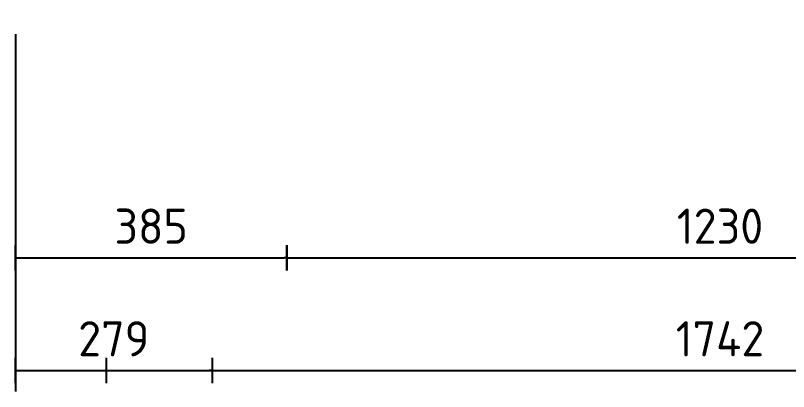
# Model space of a CAD drawing. Extents: x 0 to 420, y 0 to 297.
# Drawn here: x 82 to 136.8, y 102.3 to 129 of the extents above; entities that cross this region are included whole.
import ezdxf

# ---------------------------------------------------------------- set-up
doc = ezdxf.new("R2010")
doc.units = 0
doc.layers.get('0').update_dxf_attribs({"linetype": 'CONTINUOUS'})
doc.layers.get('DEFPOINTS').update_dxf_attribs({"linetype": 'CONTINUOUS'})
doc.layers.add('T25', color=1, linetype='CONTINUOUS')
doc.styles.add('ISO', font='iso3098b.shx')
doc.dimstyles.new('SIGNSDIM', dxfattribs={"dimtxt": 2.5, "dimasz": 0.2, "dimexe": 1.5, "dimexo": 2, "dimgap": 1, "dimtad": 1, "dimdec": 4, "dimlfac": 20, "dimrnd": 1, "dimdsep": 46, "dimtxsty": 'ISO', "dimblk": 'SGNDIM', "dimcen": 2.5, "dimse2": 1, "dimadec": 0, "dimazin": 0, "dimtfac": 1, "dimtdec": 4, "dimtix": 1, "dimtmove": 0, "dimatfit": 3, "dimldrblk": 'SGNDIM', "dimfxl": 1, "dimtolj": 1, "dimtzin": 0, "dimarcsym": 0})

# ---------------------------------------------------------------- blocks, each defined once
blk = doc.blocks.new('SGNDIM')
for p, q in [((0, 4.5), (0, -4.5)), ((0, 0), (-1, 0))]:
    blk.add_line(p, q)
blk = doc.blocks.new('*D8')
at = {"layer": 'DEFPOINTS', "color": 0}
for p in [(101.221, 136.775), (81.959, 129.65), (101.221, 111.75)]:
    blk.add_point(p, dxfattribs=at)
at = {"layer": 'T25', "color": 0, "lineweight": -2}
for p, q in [((81.959, 127.65), (81.959, 110.25)), ((82.159, 111.75), (101.021, 111.75))]:
    blk.add_line(p, q, dxfattribs=at)
at = {"layer": 'T25', "color": 0, "lineweight": -2, "xscale": 0.2, "yscale": 0.2, "zscale": 0.2, "rotation": 180}
blk.add_blockref('SGNDIM', (81.959, 111.75), dxfattribs=at)
at = {"layer": 'T25', "color": 0, "lineweight": -2, "xscale": 0.2, "yscale": 0.2, "zscale": 0.2}
blk.add_blockref('SGNDIM', (101.221, 111.75), dxfattribs=at)
at = {"layer": 'T25', "color": 0, "insert": (91.59, 114), "char_height": 2.5, "attachment_point": 5, "style": 'ISO'}
blk.add_mtext('\\A1;385', dxfattribs=at)
blk = doc.blocks.new('*D9')
at = {"layer": 'DEFPOINTS', "color": 0}
for p in [(101.221, 132.331), (162.698, 132.331), (162.698, 111.75)]:
    blk.add_point(p, dxfattribs=at)
at = {"layer": 'T25', "color": 0, "lineweight": -2}
blk.add_line((101.421, 111.75), (162.498, 111.75), dxfattribs=at)
at = {"layer": 'T25', "color": 0, "lineweight": -2, "xscale": 0.2, "yscale": 0.2, "zscale": 0.2, "rotation": 180}
blk.add_blockref('SGNDIM', (101.221, 111.75), dxfattribs=at)
at = {"layer": 'T25', "color": 0, "lineweight": -2, "xscale": 0.2, "yscale": 0.2, "zscale": 0.2}
blk.add_blockref('SGNDIM', (162.698, 111.75), dxfattribs=at)
at = {"layer": 'T25', "color": 0, "insert": (131.959, 114), "char_height": 2.5, "attachment_point": 5, "style": 'ISO'}
blk.add_mtext('\\A1;1230', dxfattribs=at)
blk = doc.blocks.new('*D11')
at = {"layer": 'DEFPOINTS', "color": 0}
for p in [(81.959, 115.717), (95.916, 115.717), (95.916, 103.75)]:
    blk.add_point(p, dxfattribs=at)
at = {"layer": 'T25', "color": 0, "lineweight": -2}
for p, q in [((81.959, 113.717), (81.959, 102.25)), ((82.159, 103.75), (95.716, 103.75))]:
    blk.add_line(p, q, dxfattribs=at)
at = {"layer": 'T25', "color": 0, "lineweight": -2, "xscale": 0.2, "yscale": 0.2, "zscale": 0.2, "rotation": 180}
blk.add_blockref('SGNDIM', (81.959, 103.75), dxfattribs=at)
at = {"layer": 'T25', "color": 0, "lineweight": -2, "xscale": 0.2, "yscale": 0.2, "zscale": 0.2}
blk.add_blockref('SGNDIM', (95.916, 103.75), dxfattribs=at)
at = {"layer": 'T25', "color": 0, "insert": (88.937, 106), "char_height": 2.5, "attachment_point": 5, "style": 'ISO'}
blk.add_mtext('\\A1;279', dxfattribs=at)
blk = doc.blocks.new('*D12')
at = {"layer": 'DEFPOINTS', "color": 0}
for p in [(88.416, 166.984), (175.503, 166.984), (175.503, 103.75)]:
    blk.add_point(p, dxfattribs=at)
at = {"layer": 'T25', "color": 0, "lineweight": -2}
blk.add_line((88.616, 103.75), (175.303, 103.75), dxfattribs=at)
at = {"layer": 'T25', "color": 0, "lineweight": -2, "xscale": 0.2, "yscale": 0.2, "zscale": 0.2, "rotation": 180}
blk.add_blockref('SGNDIM', (88.416, 103.75), dxfattribs=at)
at = {"layer": 'T25', "color": 0, "lineweight": -2, "xscale": 0.2, "yscale": 0.2, "zscale": 0.2}
blk.add_blockref('SGNDIM', (175.503, 103.75), dxfattribs=at)
at = {"layer": 'T25', "color": 0, "insert": (131.959, 106), "char_height": 2.5, "attachment_point": 5, "style": 'ISO'}
blk.add_mtext('\\A1;1742', dxfattribs=at)

msp = doc.modelspace()

# ---------------------------------------------------------------- dimensions: what is measured, and where the dimension line sits
at = {"layer": 'T25'}
for base, p1, p2, picture, middle in [((175.5027774, 103.7502805), (88.4155262, 166.9844725), (175.5027774, 166.9844725), '*D12', (131.9591518, 106.0002805)), ((162.6976331, 111.7502805), (101.2206705, 132.330964), (162.6976331, 132.330964), '*D9', (131.9591518, 114.0002805))]:
    dim = msp.add_linear_dim(base=base, p1=p1, p2=p2, dimstyle='SIGNSDIM', override={"dimse1": 1}, dxfattribs=at)
    dim.commit()
    dim.dimension.update_dxf_attribs({"geometry": picture, "text_midpoint": middle})
for base, p1, p2, picture, middle in [((101.2206705, 111.7502805), (81.9591518, 129.6502691), (101.2206705, 136.7749232), '*D8', (91.5899112, 114.0002805)), ((95.9155262, 103.7502805), (81.9591518, 115.7173679), (95.9155262, 115.7173679), '*D11', (88.937339, 106.0002805))]:
    dim = msp.add_linear_dim(base=base, p1=p1, p2=p2, dimstyle='SIGNSDIM', dxfattribs=at)
    dim.commit()
    dim.dimension.update_dxf_attribs({"geometry": picture, "text_midpoint": middle})

doc.saveas('drawing.dxf')
